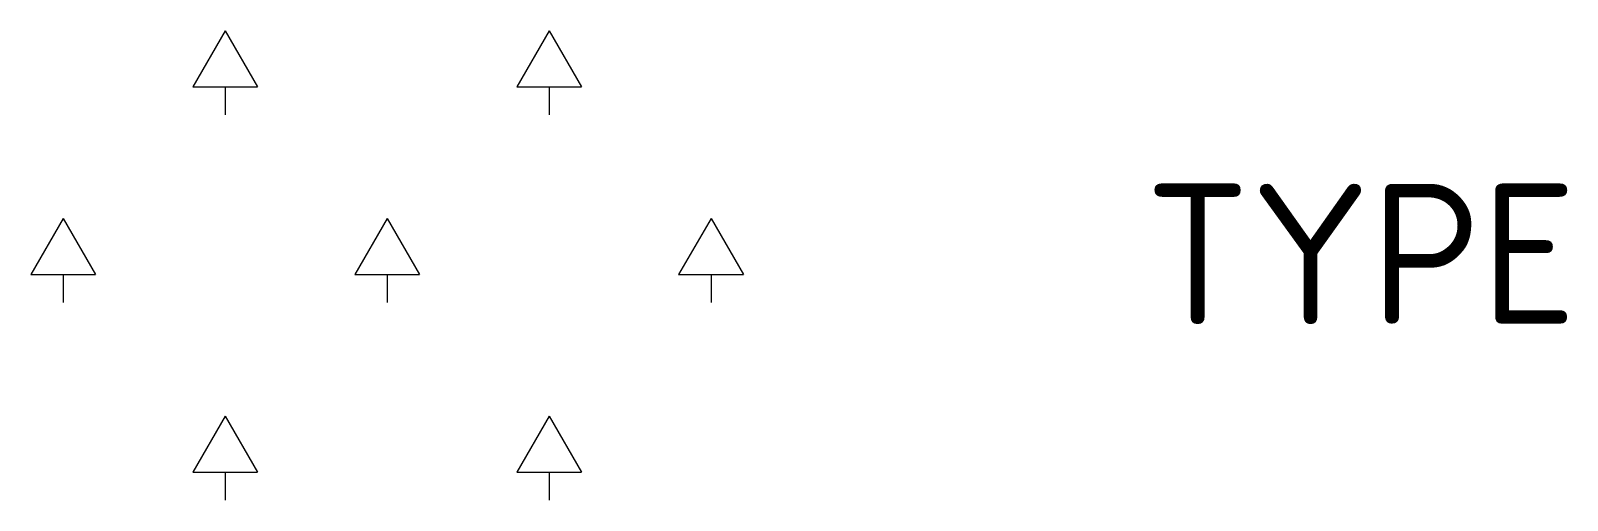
# Model space of a CAD drawing. Extents: x -1.27 to 4.21, y -1.01 to 0.67.
import ezdxf
from ezdxf.enums import TextEntityAlignment as Align

# ---------------------------------------------------------------- set-up
doc = ezdxf.new("R2010")
doc.units = 0
doc.header["$LTSCALE"] = 0.2
doc.styles.add('NLCS-ISO', font='NLCS-ISO.ttf')

msp = doc.modelspace()

# ---------------------------------------------------------------- linework, layer by layer
at = {"ltscale": 0.1}
for p, q in [((-0.5774, 0.6691), (-0.6928, 0.4691)), ((-0.5774, 0.6691), (-0.4619, 0.4691)), ((0.5773, 0.6691), (0.4619, 0.4691)), ((0.5773, 0.6691), (0.6928, 0.4691)), ((-0.6928, 0.4691), (-0.4619, 0.4691)), ((-0.5774, 0.4691), (-0.5774, 0.3691)), ((0.4619, 0.4691), (0.6928, 0.4691)), ((0.5773, 0.4691), (0.5773, 0.3691)), ((-1.1547, 0), (-1.2702, -0.2)), ((-1.1547, 0), (-1.0392, -0.2)), ((0, 0), (-0.1155, -0.2)), ((0, 0), (0.1155, -0.2)), ((1.1547, 0), (1.2702, -0.2)), ((1.1547, 0), (1.0392, -0.2)), ((-1.2702, -0.2), (-1.0392, -0.2)), ((-1.1547, -0.2), (-1.1547, -0.3)), ((-0.1155, -0.2), (0.1155, -0.2)), ((0, -0.2), (0, -0.3)), ((1.0392, -0.2), (1.2702, -0.2)), ((1.1547, -0.2), (1.1547, -0.3)), ((-0.5774, -0.7053), (-0.6928, -0.9053)), ((-0.5774, -0.7053), (-0.4619, -0.9053)), ((0.5773, -0.7053), (0.4619, -0.9053)), ((0.5773, -0.7053), (0.6928, -0.9053)), ((-0.6928, -0.9053), (-0.4619, -0.9053)), ((-0.5774, -0.9053), (-0.5774, -1.0053)), ((0.4619, -0.9053), (0.6928, -0.9053)), ((0.5773, -0.9053), (0.5773, -1.0053))]:
    msp.add_line(p, q, dxfattribs=at)

# ---------------------------------------------------------------- texts
at = {"ltscale": 0.1, "style": 'NLCS-ISO'}
msp.add_attdef('TYPE', text='', height=0.5, dxfattribs=at).set_placement((3.4709, -0.127), align=Align.MIDDLE_CENTER)

doc.saveas('drawing.dxf')
